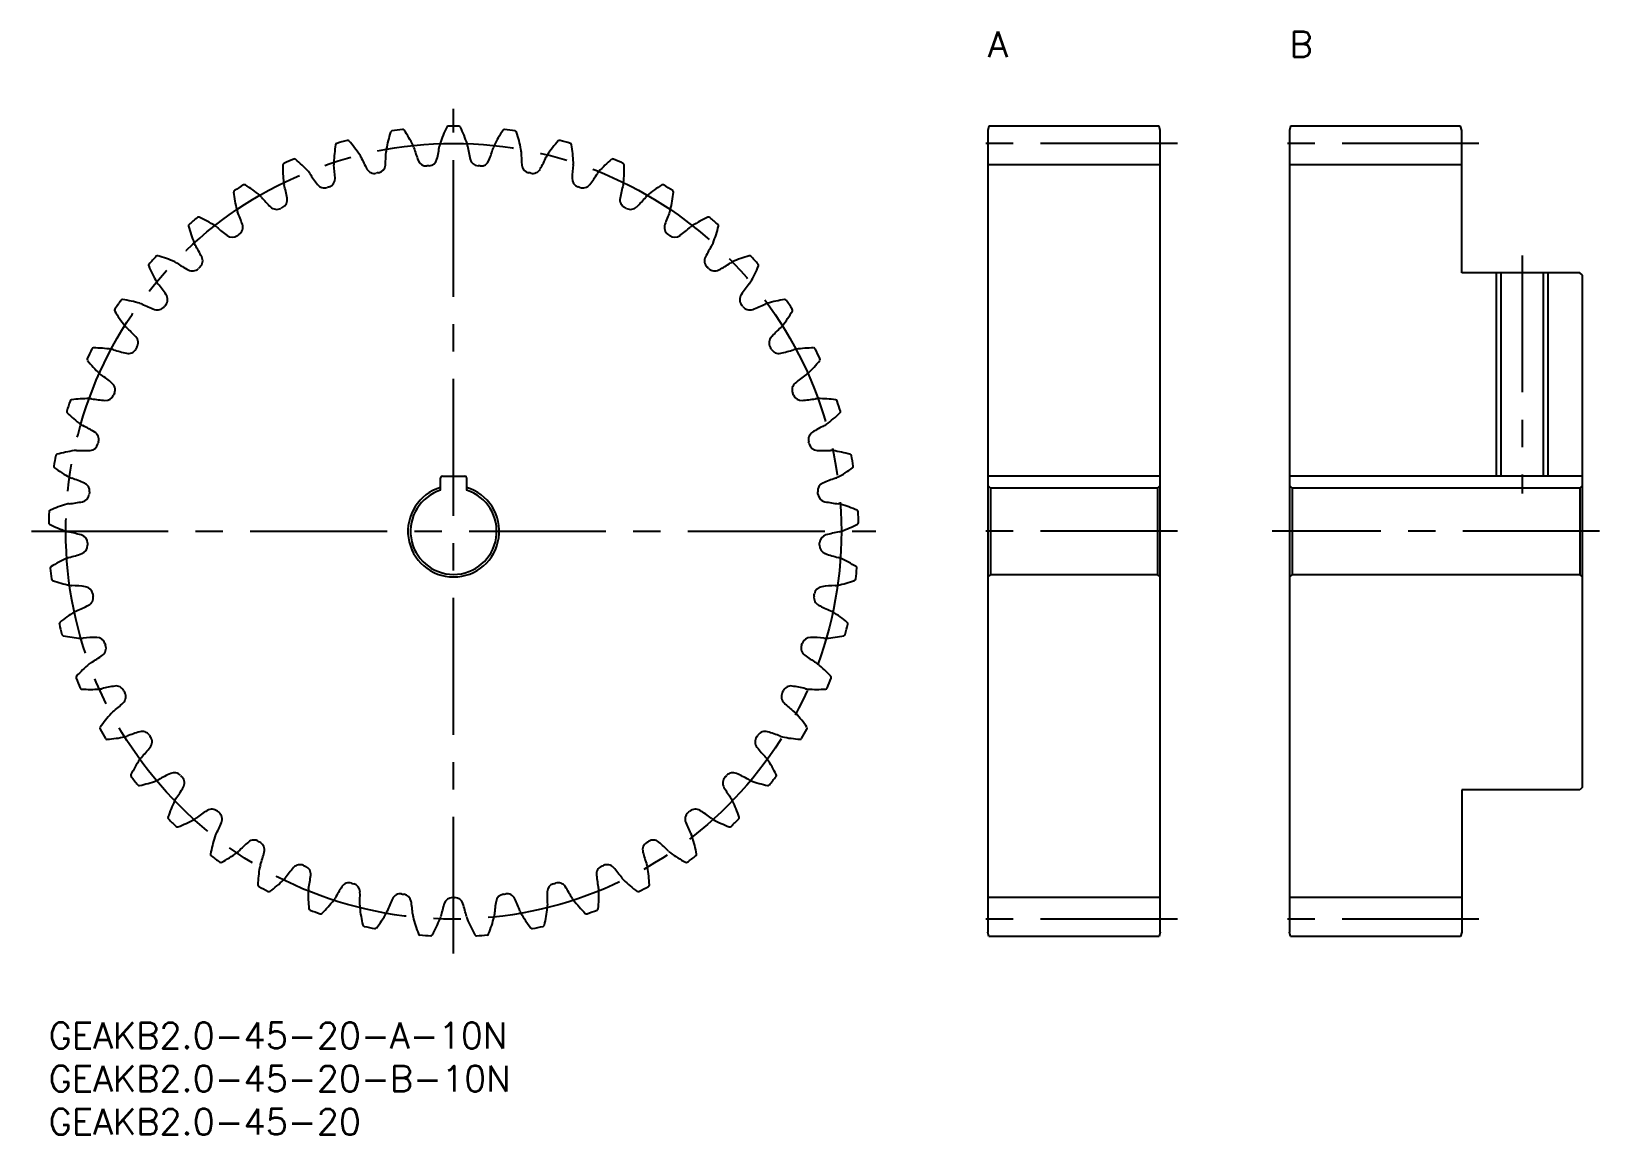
# Model space of a CAD drawing. Extents: x -2 to 180, y -13 to 115.
import ezdxf

# ---------------------------------------------------------------- set-up
doc = ezdxf.new("R2010")
doc.units = 0
doc.header["$LTSCALE"] = 0.5
doc.linetypes.add('CENTER', pattern=[50.8, 31.75, -6.35, 6.35, -6.35])
for name, color, linetype in [('MSM_CENTER', 1, 'CENTER'), ('MSM_CONTINUOUS', 7, 'CONTINUOUS'), ('MSM_NARROW', 5, 'CONTINUOUS'), ('MSM_PART_NUMBER', 7, 'CONTINUOUS')]:
    doc.layers.add(name, color=color, linetype=linetype)
doc.styles.get("Standard").update_dxf_attribs({"font": 'txt.shx', "height": 1, "bigfont": 'bigfont.shx'})

# ---------------------------------------------------------------- blocks, each defined once
blk = doc.blocks.new('*U3')
at = {"layer": 'MSM_PART_NUMBER'}
blk.add_text('GEAKB2.0-45-20-B-10N', height=3, dxfattribs=at).set_placement((0, -8))
blk = doc.blocks.new('*U4')
at = {"layer": 'MSM_PART_NUMBER'}
blk.add_text('GEAKB2.0-45-20-A-10N', height=3, dxfattribs=at).set_placement((0, -3))
blk = doc.blocks.new('*U5')
at = {"layer": 'MSM_PART_NUMBER'}
blk.add_text('GEAKB2.0-45-20', height=3, dxfattribs=at).set_placement((0, -13))
blk = doc.blocks.new('*U6')
at = {"layer": 'MSM_PART_NUMBER'}
blk.add_text('A', height=3, dxfattribs=at).set_placement((109, 112))
blk = doc.blocks.new('*U7')
at = {"layer": 'MSM_PART_NUMBER'}
blk.add_text('B', height=3, dxfattribs=at).set_placement((144, 112))

msp = doc.modelspace()

# ---------------------------------------------------------------- linework, layer by layer
at = {"layer": 'MSM_CENTER'}
for p, q in [((47, 8), (47, 106)), ((131, 102), (107, 102)), ((166, 102), (142, 102)), ((171, 89), (171, 61.4)), ((-2, 57), (96, 57)), ((131, 57), (107, 57)), ((180, 57), (142, 57)), ((131, 12), (107, 12)), ((166, 12), (142, 12))]:
    msp.add_line(p, q, dxfattribs=at)
msp.add_circle((47, 57), 45, dxfattribs=at)
at = {"layer": 'MSM_CONTINUOUS'}
for p, q in [((109.13, 104), (109, 103.5)), ((128.87, 104), (109.13, 104)), ((129, 103.5), (128.87, 104)), ((144.13, 104), (144, 103.5)), ((163.87, 104), (144.13, 104)), ((164, 103.5), (163.87, 104)), ((109, 103.5), (109, 10.5)), ((129, 10.5), (129, 103.5)), ((144, 103.5), (144, 10.5)), ((164, 87), (164, 103.5)), ((129, 99.5), (109, 99.5)), ((164, 99.5), (144, 99.5)), ((177.7, 87), (164, 87)), ((168.54, 87), (168.54, 63.4)), ((173.46, 87), (173.46, 63.4)), ((178, 86.7), (177.7, 87)), ((178, 27.3), (178, 86.7)), ((45.5, 61.77), (45.5, 63.2)), ((45.7, 63.4), (48.3, 63.4)), ((48.5, 63.2), (48.5, 61.77)), ((129, 63.4), (109, 63.4)), ((109, 62.3), (109.3, 62)), ((109.3, 62), (109.3, 52)), ((128.7, 62), (109.3, 62)), ((128.7, 62), (129, 62.3)), ((128.7, 62), (128.7, 52)), ((178, 63.4), (144, 63.4)), ((144, 62.3), (144.3, 62)), ((144.3, 62), (144.3, 52)), ((177.7, 62), (144.3, 62)), ((177.7, 62), (178, 62.3)), ((177.7, 62), (177.7, 52)), ((109.3, 52), (109, 51.7)), ((109.3, 52), (128.7, 52)), ((129, 51.7), (128.7, 52)), ((144.3, 52), (144, 51.7)), ((144.3, 52), (177.7, 52)), ((178, 51.7), (177.7, 52)), ((177.7, 27), (164, 27)), ((164, 27), (164, 10.5)), ((178, 27.3), (177.7, 27)), ((129, 14.5), (109, 14.5)), ((164, 14.5), (144, 14.5)), ((109.13, 10), (109, 10.5)), ((128.87, 10), (109.13, 10)), ((129, 10.5), (128.87, 10)), ((144.13, 10), (144, 10.5)), ((163.87, 10), (144.13, 10)), ((164, 10.5), (163.87, 10))]:
    msp.add_line(p, q, dxfattribs=at)
for centre, radius, start, end in [((59.7, 97.34), 15, 154.1263, 162), ((46.38, 103.8), 0.2, 90.7604, 154.1263), ((47, 57), 47, 89.2396, 90.7604), ((47.62, 103.8), 0.2, 25.8737, 89.2396), ((34.3, 97.34), 15, 18, 25.8737), ((33.5, 101.81), 0.2, 106.7604, 170.1263), ((47, 57), 47, 105.2396, 106.7604), ((34.7, 102.15), 0.2, 41.8737, 105.2396), ((23.68, 92.28), 15, 34, 41.8737), ((53.96, 98.71), 15, 162.1263, 170), ((39.87, 103.25), 0.2, 98.7604, 162.1263), ((47, 57), 47, 97.2396, 98.7604), ((41.1, 103.43), 0.2, 33.8737, 97.2396), ((28.81, 95.18), 15, 26, 33.8737), ((47, 101.46), 1.65, 161.9999, 171.6024), ((47, 101.46), 1.65, 8.3976, 18.0001), ((65.19, 95.18), 15, 146.1263, 154), ((52.9, 103.43), 0.2, 82.7602, 146.1263), ((47, 57), 47, 81.2396, 82.7604), ((54.13, 103.25), 0.2, 17.8737, 81.2397), ((40.04, 98.71), 15, 10, 17.8737), ((70.32, 92.28), 15, 138.1263, 146), ((59.3, 102.15), 0.2, 74.7604, 138.1263), ((47, 57), 47, 73.2396, 74.7604), ((60.5, 101.81), 0.2, 9.8737, 73.2397), ((47, 57), 47, 113.2396, 114.7604), ((28.53, 100), 0.2, 49.8737, 113.2397), ((19, 88.69), 15, 42, 49.8737), ((48.09, 99.27), 15, 170.1263, 178), ((34.74, 99.74), 1.65, 24.3976, 34.0001), ((52.64, 107.86), 18, 204.3976, 209.363), ((21.16, 101.17), 18, 354.637, 359.6024), ((40.81, 101.03), 1.65, 169.9999, 179.6024), ((40.81, 101.03), 1.65, 16.3976, 26.0001), ((59.66, 106.58), 18, 196.3976, 201.363), ((44.1, 100.4), 1, 273.8237, 346.637), ((27.56, 104.33), 18, 346.637, 351.6024), ((66.44, 104.33), 18, 188.3976, 193.363), ((49.9, 100.4), 1, 193.363, 266.1763), ((34.34, 106.58), 18, 338.637, 343.6024), ((53.19, 101.03), 1.65, 153.9999, 163.6024), ((53.19, 101.03), 1.65, 0.3976, 10.0001), ((72.84, 101.17), 18, 180.3976, 185.363), ((41.36, 107.86), 18, 330.637, 335.6024), ((59.26, 99.74), 1.65, 145.9999, 155.6024), ((45.91, 99.27), 15, 2, 9.8737), ((75, 88.69), 15, 130.1263, 138), ((65.47, 100), 0.2, 66.7602, 130.1263), ((47, 57), 47, 65.2396, 66.7604), ((42.19, 99.01), 15, 178.1263, 186), ((27.4, 99.5), 0.2, 114.7604, 178.1263), ((28.92, 97.62), 1.65, 32.3976, 42.0001), ((45.51, 108.15), 18, 212.3976, 217.363), ((34.74, 99.74), 1.65, 177.9999, 187.6024), ((15.27, 97.14), 18, 2.637, 7.6024), ((37.82, 99.52), 1, 209.363, 282.1763), ((47, 57), 42.5, 101.8237, 102.1763), ((38.09, 99.58), 1, 281.8237, 354.637), ((43.83, 100.38), 1, 201.363, 274.1763), ((47, 57), 42.5, 93.8237, 94.1763), ((47, 57), 42.5, 85.8237, 86.1763), ((50.17, 100.38), 1, 265.8237, 338.637), ((55.91, 99.58), 1, 185.363, 258.1763), ((47, 57), 42.5, 77.8237, 78.1763), ((56.18, 99.52), 1, 257.8237, 330.637), ((78.73, 97.14), 18, 172.3976, 177.363), ((59.26, 99.74), 1.65, 352.3976, 2.0001), ((48.49, 108.15), 18, 322.637, 327.6024), ((65.08, 97.62), 1.65, 137.9999, 147.6024), ((66.6, 99.5), 0.2, 1.8737, 65.2397), ((51.81, 99.01), 15, 354, 1.8737), ((21.68, 96.36), 0.2, 122.7604, 186.1263), ((47, 57), 47, 121.2396, 122.7604), ((22.73, 97.01), 0.2, 57.8736, 121.2397), ((14.86, 84.48), 15, 50, 57.8737), ((28.92, 97.62), 1.65, 185.9999, 195.6024), ((9.99, 92.33), 18, 10.637, 15.6024), ((32, 97.83), 1, 217.363, 290.1763), ((47, 57), 42.5, 109.8237, 110.1763), ((32.25, 97.92), 1, 289.8237, 2.637), ((61.75, 97.92), 1, 177.363, 250.1763), ((47, 57), 42.5, 69.8237, 70.1763), ((62, 97.83), 1, 249.8237, 322.637), ((84.01, 92.33), 18, 164.3976, 169.363), ((65.08, 97.62), 1.65, 344.3976, 354.0001), ((79.14, 84.48), 15, 122.1263, 130), ((71.27, 97.01), 0.2, 58.7604, 122.1263), ((47, 57), 47, 57.2396, 58.7604), ((72.32, 96.36), 0.2, 353.8737, 57.2397), ((36.39, 97.94), 15, 186.1263, 194), ((23.44, 94.71), 1.65, 40.3976, 50.0001), ((38.4, 107.44), 18, 220.3976, 225.363), ((26.7, 95.47), 1, 297.8237, 10.637), ((67.3, 95.47), 1, 169.363, 242.1763), ((55.6, 107.44), 18, 314.637, 319.6024), ((70.56, 94.71), 1.65, 129.9999, 139.6024), ((57.61, 97.94), 15, 346, 353.8737), ((47, 57), 47, 129.2396, 130.7604), ((17.4, 93.25), 0.2, 65.8736, 129.2397), ((11.35, 79.74), 15, 58, 65.8737), ((23.44, 94.71), 1.65, 193.9999, 203.6024), ((5.43, 86.84), 18, 18.637, 23.6024), ((26.46, 95.35), 1, 225.363, 298.1763), ((47, 57), 42.5, 117.8237, 118.1763), ((47, 57), 42.5, 61.8237, 62.1763), ((67.54, 95.35), 1, 241.8237, 314.637), ((88.57, 86.84), 18, 156.3976, 161.363), ((70.56, 94.71), 1.65, 336.3976, 346.0001), ((82.65, 79.74), 15, 114.1263, 122), ((76.6, 93.25), 0.2, 50.7604, 114.1263), ((47, 57), 47, 49.2396, 50.7604), ((16.44, 92.45), 0.2, 130.7604, 194.1263), ((30.8, 96.06), 15, 194.1263, 202), ((18.42, 91.06), 1.65, 48.3976, 58.0001), ((31.47, 105.75), 18, 228.3976, 233.363), ((21.32, 92.11), 1, 233.363, 306.1763), ((47, 57), 42.5, 125.8237, 126.1763), ((21.54, 92.27), 1, 305.8237, 18.637), ((72.46, 92.27), 1, 161.363, 234.1763), ((47, 57), 42.5, 53.8237, 54.1763), ((72.68, 92.11), 1, 233.8237, 306.637), ((62.53, 105.75), 18, 306.637, 311.6024), ((75.58, 91.06), 1.65, 121.9999, 131.6024), ((63.2, 96.06), 15, 338, 345.8737), ((77.56, 92.45), 0.2, 345.8737, 49.2397), ((18.42, 91.06), 1.65, 201.9999, 211.6024), ((1.68, 80.76), 18, 26.637, 31.6024), ((92.32, 80.76), 18, 148.3976, 153.363), ((75.58, 91.06), 1.65, 328.3976, 338.0001), ((11.81, 87.85), 0.2, 138.7604, 202.1263), ((25.52, 93.43), 15, 202.1263, 210), ((47, 57), 47, 137.2396, 138.7604), ((12.64, 88.77), 0.2, 73.8737, 137.2397), ((8.53, 74.56), 15, 66, 73.8737), ((13.96, 86.75), 1.65, 56.3976, 66.0001), ((24.83, 103.12), 18, 236.3976, 241.363), ((16.69, 88.2), 1, 241.363, 314.1763), ((47, 57), 42.5, 133.8237, 134.1763), ((16.88, 88.38), 1, 313.8237, 26.637), ((77.12, 88.38), 1, 153.363, 226.1763), ((47, 57), 42.5, 45.8237, 46.1763), ((77.31, 88.2), 1, 225.8237, 298.637), ((69.17, 103.12), 18, 298.637, 303.6024), ((80.04, 86.75), 1.65, 113.9999, 123.6024), ((85.47, 74.56), 15, 106.1263, 114), ((81.36, 88.77), 0.2, 42.7604, 106.1263), ((68.48, 93.43), 15, 330, 337.8737), ((47, 57), 47, 41.2396, 42.7604), ((82.19, 87.85), 0.2, 337.8737, 41.2397), ((13.96, 86.75), 1.65, 209.9999, 219.6024), ((-1.18, 74.22), 18, 34.637, 39.6024), ((95.18, 74.22), 18, 140.3976, 145.363), ((80.04, 86.75), 1.65, 320.3976, 330.0001), ((47, 57), 47, 145.2396, 146.7604), ((8.55, 83.68), 0.2, 81.8737, 145.2397), ((6.46, 69.03), 15, 74, 81.8737), ((12.8, 83.89), 1, 321.8237, 34.637), ((81.2, 83.89), 1, 145.363, 218.1763), ((87.54, 69.03), 15, 98.1263, 106), ((85.45, 83.68), 0.2, 34.7604, 98.1263), ((47, 57), 47, 33.2396, 34.7604), ((7.86, 82.65), 0.2, 146.7604, 210.1263), ((20.66, 90.08), 15, 210.1263, 218), ((10.14, 81.86), 1.65, 64.3976, 74.0001), ((18.63, 99.58), 18, 244.3976, 249.363), ((12.64, 83.68), 1, 249.363, 322.1763), ((47, 57), 42.5, 141.8237, 142.1763), ((47, 57), 42.5, 37.8237, 38.1763), ((81.36, 83.68), 1, 217.8237, 290.637), ((75.37, 99.58), 18, 290.637, 295.6024), ((83.86, 81.86), 1.65, 105.9999, 115.6024), ((73.34, 90.08), 15, 322, 329.8737), ((86.14, 82.65), 0.2, 329.8737, 33.2397), ((10.14, 81.86), 1.65, 217.9999, 227.6024), ((-3.11, 67.35), 18, 42.637, 47.6024), ((97.11, 67.35), 18, 132.3976, 137.363), ((83.86, 81.86), 1.65, 312.3976, 322.0001), ((5.21, 78.07), 0.2, 89.8737, 153.2397), ((5.18, 63.27), 15, 82, 89.8737), ((9.39, 78.87), 1, 329.8237, 42.637), ((47, 57), 42.5, 149.8237, 150.1763), ((84.61, 78.87), 1, 137.363, 210.1763), ((47, 57), 42.5, 29.8237, 30.1763), ((88.82, 63.27), 15, 90.1263, 98), ((88.79, 78.07), 0.2, 26.7604, 90.1263), ((4.67, 76.96), 0.2, 154.7604, 218.1263), ((47, 57), 47, 153.2396, 154.7604), ((16.31, 86.09), 15, 218.1263, 226), ((7.04, 76.49), 1.65, 72.3976, 82.0001), ((12.98, 95.22), 18, 252.3976, 257.363), ((9.26, 78.63), 1, 257.363, 330.1763), ((84.74, 78.63), 1, 209.8237, 282.637), ((81.02, 95.22), 18, 282.637, 287.6024), ((86.96, 76.49), 1.65, 97.9999, 107.6024), ((77.69, 86.09), 15, 314, 321.8737), ((47, 57), 47, 25.2396, 26.7604), ((89.33, 76.96), 0.2, 321.8737, 25.2397), ((7.04, 76.49), 1.65, 225.9999, 235.6024), ((-4.06, 60.28), 18, 50.637, 55.6024), ((98.06, 60.28), 18, 124.3976, 129.363), ((86.96, 76.49), 1.65, 304.3976, 314.0001), ((6.72, 73.42), 1, 337.8237, 50.637), ((47, 57), 42.5, 157.8237, 158.1763), ((87.28, 73.42), 1, 129.363, 202.1763), ((47, 57), 42.5, 21.8237, 22.1763), ((47, 57), 47, 161.2396, 162.7604), ((2.69, 72.05), 0.2, 97.8737, 161.2397), ((4.71, 57.39), 15, 90, 97.8737), ((4.71, 70.74), 1.65, 80.3976, 90.0001), ((7.99, 90.12), 18, 260.3976, 265.363), ((6.62, 73.17), 1, 265.363, 338.1763), ((87.38, 73.17), 1, 201.8237, 274.637), ((86.01, 90.12), 18, 274.637, 279.6024), ((89.29, 70.74), 1.65, 89.9999, 99.6024), ((89.29, 57.39), 15, 82.1263, 90), ((91.31, 72.05), 0.2, 18.7604, 82.1263), ((47, 57), 47, 17.2396, 18.7604), ((2.3, 70.87), 0.2, 162.7606, 226.1263), ((12.56, 81.54), 15, 226.1263, 234), ((4.71, 70.74), 1.65, 233.9999, 243.6024), ((-4.02, 53.14), 18, 58.637, 63.6024), ((98.02, 53.14), 18, 116.3976, 121.363), ((89.29, 70.74), 1.65, 296.3976, 306.0001), ((81.44, 81.54), 15, 306, 313.8737), ((91.7, 70.87), 0.2, 313.8737, 17.2397), ((4.82, 67.65), 1, 345.8237, 58.637), ((47, 57), 42.5, 165.8237, 166.1763), ((89.18, 67.65), 1, 121.363, 194.1763), ((47, 57), 42.5, 13.8237, 14.1763), ((47, 57), 47, 169.2396, 170.7604), ((1.02, 65.74), 0.2, 105.8737, 169.2397), ((5.07, 51.5), 15, 98, 105.8737), ((3.21, 64.72), 1.65, 88.3976, 98.0001), ((3.76, 84.36), 18, 268.3976, 273.363), ((4.76, 67.39), 1, 273.363, 346.1763), ((89.24, 67.39), 1, 193.8237, 266.637), ((90.24, 84.36), 18, 266.637, 271.6024), ((90.79, 64.72), 1.65, 81.9999, 91.6024), ((88.93, 51.5), 15, 74.1263, 82), ((92.98, 65.74), 0.2, 10.7604, 74.1263), ((47, 57), 47, 9.2396, 10.7604), ((0.81, 64.51), 0.2, 170.7604, 234.1263), ((9.48, 76.51), 15, 234.1263, 242), ((84.52, 76.51), 15, 298, 305.8737), ((93.19, 64.51), 0.2, 305.8737, 9.2397), ((3.21, 64.72), 1.65, 241.9999, 251.6024), ((-2.99, 46.07), 18, 66.637, 71.6024), ((3.75, 61.68), 1, 353.8237, 66.637), ((47, 57), 5.3, 106.4405, 73.5595), ((45.7, 63.2), 0.2, 90, 180), ((48.3, 63.2), 0.2, 0, 90), ((90.25, 61.68), 1, 113.363, 186.1763), ((96.99, 46.07), 18, 108.3976, 113.363), ((90.79, 64.72), 1.65, 288.3976, 298.0001), ((6.24, 45.72), 15, 106, 113.8737), ((2.56, 58.55), 1.65, 96.3976, 106.0001), ((0.38, 78.08), 18, 276.3976, 281.363), ((3.72, 61.41), 1, 281.363, 354.1763), ((47, 57), 42.5, 173.8237, 174.1763), ((47, 57), 5, 107.4576, 72.5424), ((47, 57), 42.5, 5.8237, 6.1763), ((90.28, 61.41), 1, 185.8237, 258.637), ((93.62, 78.08), 18, 258.637, 263.6024), ((91.44, 58.55), 1.65, 73.9999, 83.6024), ((87.76, 45.72), 15, 66.1263, 74), ((47, 57), 47, 177.2396, 178.7604), ((0.25, 59.25), 0.2, 113.8737, 177.2397), ((93.75, 59.25), 0.2, 2.7604, 66.1263), ((47, 57), 47, 1.2396, 2.7604), ((0.21, 58.01), 0.2, 178.7606, 242.1263), ((7.13, 71.1), 15, 242.1263, 250), ((2.56, 58.55), 1.65, 249.9999, 259.6024), ((-0.98, 39.22), 18, 74.637, 79.6024), ((3.52, 55.62), 1, 1.8237, 74.637), ((90.48, 55.62), 1, 105.363, 178.1763), ((94.98, 39.22), 18, 100.3976, 105.363), ((91.44, 58.55), 1.65, 280.3976, 290.0001), ((86.87, 71.1), 15, 290, 297.8737), ((93.79, 58.01), 0.2, 297.8737, 1.2397), ((3.53, 55.35), 1, 289.363, 2.1763), ((47, 57), 42.5, 181.8237, 182.1763), ((47, 57), 42.5, 357.8237, 358.1763), ((90.47, 55.35), 1, 177.8237, 250.637), ((0.4, 52.73), 0.2, 121.8737, 185.2397), ((8.21, 40.16), 15, 114, 121.8737), ((2.78, 52.35), 1.65, 104.3976, 114.0001), ((-2.11, 71.39), 18, 284.3976, 289.363), ((96.11, 71.39), 18, 250.637, 255.6024), ((91.22, 52.35), 1.65, 65.9999, 75.6024), ((85.79, 40.16), 15, 58.1263, 66), ((93.6, 52.73), 0.2, 354.7604, 58.1263), ((47, 57), 47, 185.2396, 186.7604), ((0.53, 51.49), 0.2, 186.7606, 250.1263), ((5.56, 65.41), 15, 250.1263, 258), ((88.44, 65.41), 15, 282, 289.8737), ((93.47, 51.49), 0.2, 289.8737, 353.2397), ((47, 57), 47, 353.2396, 354.7604), ((2.78, 52.35), 1.65, 257.9999, 267.6024), ((1.96, 32.72), 18, 82.637, 87.6024), ((4.14, 49.58), 1, 9.8237, 82.637), ((4.18, 49.31), 1, 297.363, 10.1763), ((47, 57), 42.5, 189.8237, 190.1763), ((89.82, 49.31), 1, 169.8237, 242.637), ((47, 57), 42.5, 349.8237, 350.1763), ((89.86, 49.58), 1, 97.363, 170.1763), ((92.04, 32.72), 18, 92.3976, 97.363), ((91.22, 52.35), 1.65, 272.3976, 282.0001), ((10.93, 34.92), 15, 122, 129.8737), ((3.86, 46.24), 1.65, 112.3976, 122.0001), ((-3.63, 64.41), 18, 292.3976, 297.363), ((97.63, 64.41), 18, 242.637, 247.6024), ((90.14, 46.24), 1.65, 57.9999, 67.6024), ((83.07, 34.92), 15, 50.1263, 58), ((1.44, 46.28), 0.2, 129.8737, 193.2397), ((47, 57), 47, 193.2396, 194.7604), ((47, 57), 47, 345.2396, 346.7604), ((92.56, 46.28), 0.2, 346.7604, 50.1263), ((1.74, 45.08), 0.2, 194.7604, 258.1263), ((4.79, 59.56), 15, 258.1263, 266), ((3.86, 46.24), 1.65, 265.9999, 275.6024), ((5.78, 26.69), 18, 90.637, 95.6024), ((5.59, 43.69), 1, 17.8237, 90.637), ((5.67, 43.43), 1, 305.363, 18.1763), ((47, 57), 42.5, 197.8237, 198.1763), ((88.33, 43.43), 1, 161.8237, 234.637), ((47, 57), 42.5, 341.8237, 342.1763), ((88.41, 43.69), 1, 89.363, 162.1763), ((88.22, 26.69), 18, 84.3976, 89.363), ((90.14, 46.24), 1.65, 264.3976, 274.0001), ((89.21, 59.56), 15, 274, 281.8737), ((92.26, 45.08), 0.2, 281.8737, 345.2397), ((-4.17, 57.29), 18, 300.3976, 305.363), ((98.17, 57.29), 18, 234.637, 239.6024), ((3.38, 40.05), 0.2, 137.8737, 201.2397), ((14.36, 30.12), 15, 130, 137.8737), ((5.78, 40.34), 1.65, 120.3976, 130.0001), ((88.22, 40.34), 1.65, 49.9999, 59.6024), ((79.64, 30.12), 15, 42.1263, 50), ((90.62, 40.05), 0.2, 338.7604, 42.1263), ((47, 57), 47, 201.2396, 202.7604), ((3.84, 38.89), 0.2, 202.7604, 266.1263), ((4.84, 53.66), 15, 266.1263, 274), ((5.78, 40.34), 1.65, 273.9999, 283.6024), ((10.4, 21.24), 18, 98.637, 103.6024), ((7.84, 38.05), 1, 25.8237, 98.637), ((7.96, 37.81), 1, 313.363, 26.1763), ((47, 57), 42.5, 205.8237, 206.1763), ((86.04, 37.81), 1, 153.8237, 226.637), ((47, 57), 42.5, 333.8237, 334.1763), ((86.16, 38.05), 1, 81.363, 154.1763), ((83.6, 21.24), 18, 76.3976, 81.363), ((88.22, 40.34), 1.65, 256.3976, 266.0001), ((89.16, 53.66), 15, 266, 273.8737), ((90.16, 38.89), 0.2, 273.8737, 337.2397), ((47, 57), 47, 337.2396, 338.7604), ((-3.71, 50.17), 18, 308.3976, 313.363), ((97.71, 50.17), 18, 226.637, 231.6024), ((18.41, 25.84), 15, 138, 145.8737), ((8.49, 34.77), 1.65, 128.3976, 138.0001), ((85.51, 34.77), 1.65, 41.9999, 51.6024), ((75.59, 25.84), 15, 34.1263, 42), ((6.16, 34.14), 0.2, 145.8737, 209.2397), ((47, 57), 47, 209.2396, 210.7604), ((6.78, 33.06), 0.2, 210.7604, 274.1263), ((5.72, 47.83), 15, 274.1263, 282), ((8.49, 34.77), 1.65, 281.9999, 291.6024), ((15.73, 16.5), 18, 106.637, 111.6024), ((10.86, 32.79), 1, 33.8237, 106.637), ((47, 57), 42.5, 213.8237, 214.1763), ((11.01, 32.56), 1, 321.363, 34.1763), ((82.99, 32.56), 1, 145.8237, 218.637), ((47, 57), 42.5, 325.8237, 326.1763), ((83.14, 32.79), 1, 73.363, 146.1763), ((78.27, 16.5), 18, 68.3976, 73.363), ((85.51, 34.77), 1.65, 248.3976, 258.0001), ((88.28, 47.83), 15, 258, 265.8737), ((87.22, 33.06), 0.2, 265.8737, 329.2397), ((47, 57), 47, 329.2396, 330.7604), ((87.84, 34.14), 0.2, 330.7604, 34.1263), ((-2.27, 43.18), 18, 316.3976, 321.363), ((96.27, 43.18), 18, 218.637, 223.6024), ((23.03, 22.16), 15, 146, 153.8737), ((11.96, 29.63), 1.65, 136.3976, 146.0001), ((82.04, 29.63), 1.65, 33.9999, 43.6024), ((70.97, 22.16), 15, 26.1263, 34), ((9.74, 28.68), 0.2, 153.8736, 217.2397), ((47, 57), 47, 217.2396, 218.7604), ((10.51, 27.7), 0.2, 218.7604, 282.1263), ((7.4, 42.17), 15, 282.1263, 290), ((11.96, 29.63), 1.65, 289.9999, 299.6024), ((21.67, 12.54), 18, 114.637, 119.6024), ((14.58, 27.99), 1, 41.8237, 114.637), ((47, 57), 42.5, 221.8237, 222.1763), ((14.76, 27.79), 1, 329.363, 42.1763), ((79.24, 27.79), 1, 137.8237, 210.637), ((47, 57), 42.5, 317.8237, 318.1763), ((79.42, 27.99), 1, 65.363, 138.1763), ((72.33, 12.54), 18, 60.3976, 65.363), ((82.04, 29.63), 1.65, 240.3976, 250.0001), ((86.6, 42.17), 15, 250, 257.8737), ((83.49, 27.7), 0.2, 257.8736, 321.2397), ((47, 57), 47, 321.2396, 322.7604), ((84.26, 28.68), 0.2, 322.7604, 26.1263), ((28.11, 19.16), 15, 154, 161.8737), ((16.11, 25.02), 1.65, 144.3976, 154.0001), ((0.14, 36.46), 18, 324.3976, 329.363), ((93.86, 36.46), 18, 210.637, 215.6024), ((77.89, 25.02), 1.65, 25.9999, 35.6024), ((65.89, 19.16), 15, 18.1263, 26), ((14.05, 23.77), 0.2, 161.8736, 225.2396), ((16.11, 25.02), 1.65, 297.9999, 307.6024), ((28.1, 9.45), 18, 122.637, 127.6024), ((18.94, 23.76), 1, 49.8237, 122.637), ((47, 57), 42.5, 229.8237, 230.1763), ((19.14, 23.59), 1, 337.363, 50.1763), ((74.86, 23.59), 1, 129.8237, 202.637), ((47, 57), 42.5, 309.8237, 310.1763), ((75.06, 23.76), 1, 57.363, 130.1763), ((65.9, 9.45), 18, 52.3976, 57.363), ((77.89, 25.02), 1.65, 232.3976, 242.0001), ((79.95, 23.77), 0.2, 314.7604, 18.1263), ((47, 57), 47, 225.2396, 226.7604), ((14.94, 22.91), 0.2, 226.7604, 290.1263), ((9.85, 36.8), 15, 290.1263, 298), ((3.45, 30.13), 18, 332.3976, 337.363), ((90.55, 30.13), 18, 202.637, 207.6024), ((84.15, 36.8), 15, 242, 249.8737), ((79.06, 22.91), 0.2, 249.8737, 313.2396), ((47, 57), 47, 313.2396, 314.7604), ((33.56, 16.9), 15, 162, 169.8737), ((20.87, 21.03), 1.65, 152.3976, 162.0001), ((34.91, 7.28), 18, 130.637, 135.6024), ((23.84, 20.18), 1, 57.8237, 130.637), ((47, 57), 42.5, 237.8237, 238.1763), ((24.06, 20.04), 1, 345.363, 58.1763), ((69.94, 20.04), 1, 121.8237, 194.637), ((47, 57), 42.5, 301.8237, 302.1763), ((70.16, 20.18), 1, 49.363, 122.1763), ((59.09, 7.28), 18, 44.3976, 49.363), ((73.13, 21.03), 1.65, 17.9999, 27.6024), ((60.44, 16.9), 15, 10.1263, 18), ((18.99, 19.51), 0.2, 169.8736, 233.2396), ((47, 57), 47, 233.2396, 234.7604), ((20, 18.78), 0.2, 234.7602, 298.1263), ((13.02, 31.83), 15, 298.1263, 306), ((20.87, 21.03), 1.65, 305.9999, 315.6024), ((26.13, 17.74), 1.65, 160.3976, 170.0001), ((7.61, 24.33), 18, 340.3976, 345.363), ((29.18, 17.32), 1, 65.8237, 138.637), ((47, 57), 42.5, 245.8237, 246.1763), ((47, 57), 42.5, 293.8237, 294.1763), ((64.82, 17.32), 1, 41.363, 114.1763), ((86.39, 24.33), 18, 194.637, 199.6024), ((67.87, 17.74), 1.65, 9.9999, 19.6024), ((73.13, 21.03), 1.65, 224.3976, 234.0001), ((80.98, 31.83), 15, 234, 241.8737), ((74, 18.78), 0.2, 241.8737, 305.2397), ((47, 57), 47, 305.2396, 306.7604), ((75.01, 19.51), 0.2, 306.7604, 10.1263), ((39.27, 15.42), 15, 170, 177.8737), ((16.85, 27.34), 15, 306.1263, 314), ((26.13, 17.74), 1.65, 313.9999, 323.6024), ((41.94, 6.08), 18, 138.637, 143.6024), ((29.43, 17.21), 1, 353.363, 66.1763), ((12.54, 19.17), 18, 348.3976, 353.363), ((64.57, 17.21), 1, 113.8237, 186.637), ((81.46, 19.17), 18, 186.637, 191.6024), ((52.06, 6.08), 18, 36.3976, 41.363), ((67.87, 17.74), 1.65, 216.3976, 226.0001), ((77.15, 27.34), 15, 226, 233.8737), ((54.73, 15.42), 15, 2.1263, 10), ((24.48, 15.97), 0.2, 177.8736, 241.2396), ((47, 57), 47, 241.2396, 242.7604), ((25.58, 15.39), 0.2, 242.7602, 306.1263), ((45.13, 14.75), 15, 178, 185.8737), ((31.79, 15.22), 1.65, 168.3976, 178.0001), ((49.08, 5.87), 18, 146.637, 151.6024), ((34.88, 15.22), 1, 73.8237, 146.637), ((47, 57), 42.5, 253.8237, 254.1763), ((35.14, 15.15), 1, 1.363, 74.1763), ((18.14, 14.74), 18, 356.3976, 1.363), ((40.81, 13.94), 1, 81.8237, 154.637), ((47, 57), 42.5, 261.8237, 262.1763), ((41.08, 13.9), 1, 9.363, 82.1763), ((52.92, 13.9), 1, 97.8237, 170.637), ((47, 57), 42.5, 277.8237, 278.1763), ((53.19, 13.94), 1, 25.363, 98.1763), ((58.86, 15.15), 1, 105.8237, 178.637), ((75.86, 14.74), 18, 178.637, 183.6024), ((47, 57), 42.5, 285.8237, 286.1763), ((59.12, 15.22), 1, 33.363, 106.1763), ((44.92, 5.87), 18, 28.3976, 33.363), ((48.87, 14.75), 15, 354.1263, 2), ((62.21, 15.22), 1.65, 1.9999, 11.6024), ((68.42, 15.39), 0.2, 233.8737, 297.2397), ((47, 57), 47, 297.2396, 298.7604), ((69.52, 15.97), 0.2, 298.7604, 2.1263), ((30.41, 13.24), 0.2, 185.8737, 249.2397), ((47, 57), 47, 249.2396, 250.7604), ((21.27, 23.44), 15, 314.1263, 322), ((31.79, 15.22), 1.65, 321.9999, 331.6024), ((37.76, 13.51), 1.65, 176.3976, 186.0001), ((51.03, 14.9), 15, 186, 193.8737), ((37.76, 13.51), 1.65, 329.9999, 339.6024), ((56.17, 6.66), 18, 154.637, 159.6024), ((24.31, 11.14), 18, 4.3976, 9.363), ((63.09, 8.43), 18, 162.637, 167.6024), ((46.87, 13.5), 1, 89.8237, 162.637), ((47, 57), 42.5, 269.8237, 270.1763), ((47.13, 13.5), 1, 17.363, 90.1763), ((30.91, 8.43), 18, 12.3976, 17.363), ((69.69, 11.14), 18, 170.637, 175.6024), ((37.83, 6.66), 18, 20.3976, 25.363), ((56.24, 13.51), 1.65, 200.3976, 210.0001), ((42.97, 14.9), 15, 346.1263, 354), ((56.24, 13.51), 1.65, 353.9999, 3.6024), ((62.21, 15.22), 1.65, 208.3976, 218.0001), ((72.73, 23.44), 15, 218, 225.8737), ((47, 57), 47, 289.2396, 290.7604), ((63.59, 13.24), 0.2, 290.7604, 354.1263), ((31.58, 12.81), 0.2, 250.7604, 314.1263), ((36.66, 11.36), 0.2, 193.8737, 257.2397), ((47, 57), 47, 257.2396, 258.7604), ((37.88, 11.1), 0.2, 258.7602, 322.1263), ((26.2, 20.18), 15, 322.1263, 330), ((43.9, 12.65), 1.65, 184.3976, 194.0001), ((56.85, 15.88), 15, 194, 201.8737), ((31.52, 17.65), 15, 330.1263, 338), ((43.9, 12.65), 1.65, 337.9999, 347.6024), ((50.1, 12.65), 1.65, 192.3976, 202.0001), ((62.48, 17.65), 15, 202, 209.8737), ((37.15, 15.88), 15, 338.1263, 346), ((50.1, 12.65), 1.65, 345.9999, 355.6024), ((67.8, 20.18), 15, 210, 217.8737), ((56.12, 11.1), 0.2, 217.8737, 281.2397), ((47, 57), 47, 281.2396, 282.7604), ((57.34, 11.36), 0.2, 282.7604, 346.1263), ((62.42, 12.81), 0.2, 225.8737, 289.2397), ((43.12, 10.36), 0.2, 201.8737, 265.2397), ((47, 57), 47, 265.2396, 266.7604), ((44.36, 10.27), 0.2, 266.7602, 330.1263), ((49.64, 10.27), 0.2, 209.8737, 273.2397), ((47, 57), 47, 273.2396, 274.7604), ((50.88, 10.36), 0.2, 274.7602, 338.1263)]:
    msp.add_arc(centre, radius, start, end, dxfattribs=at)
at = {"layer": 'MSM_NARROW'}
for p, q in [((168, 87), (168, 63.4)), ((174, 87), (174, 63.4))]:
    msp.add_line(p, q, dxfattribs=at)

# ---------------------------------------------------------------- block references
at = {"layer": 'MSM_CONTINUOUS'}
for name in ['*U6', '*U7', '*U4', '*U3', '*U5']:
    msp.add_blockref(name, (0, 0), dxfattribs=at)

doc.saveas('drawing.dxf')
